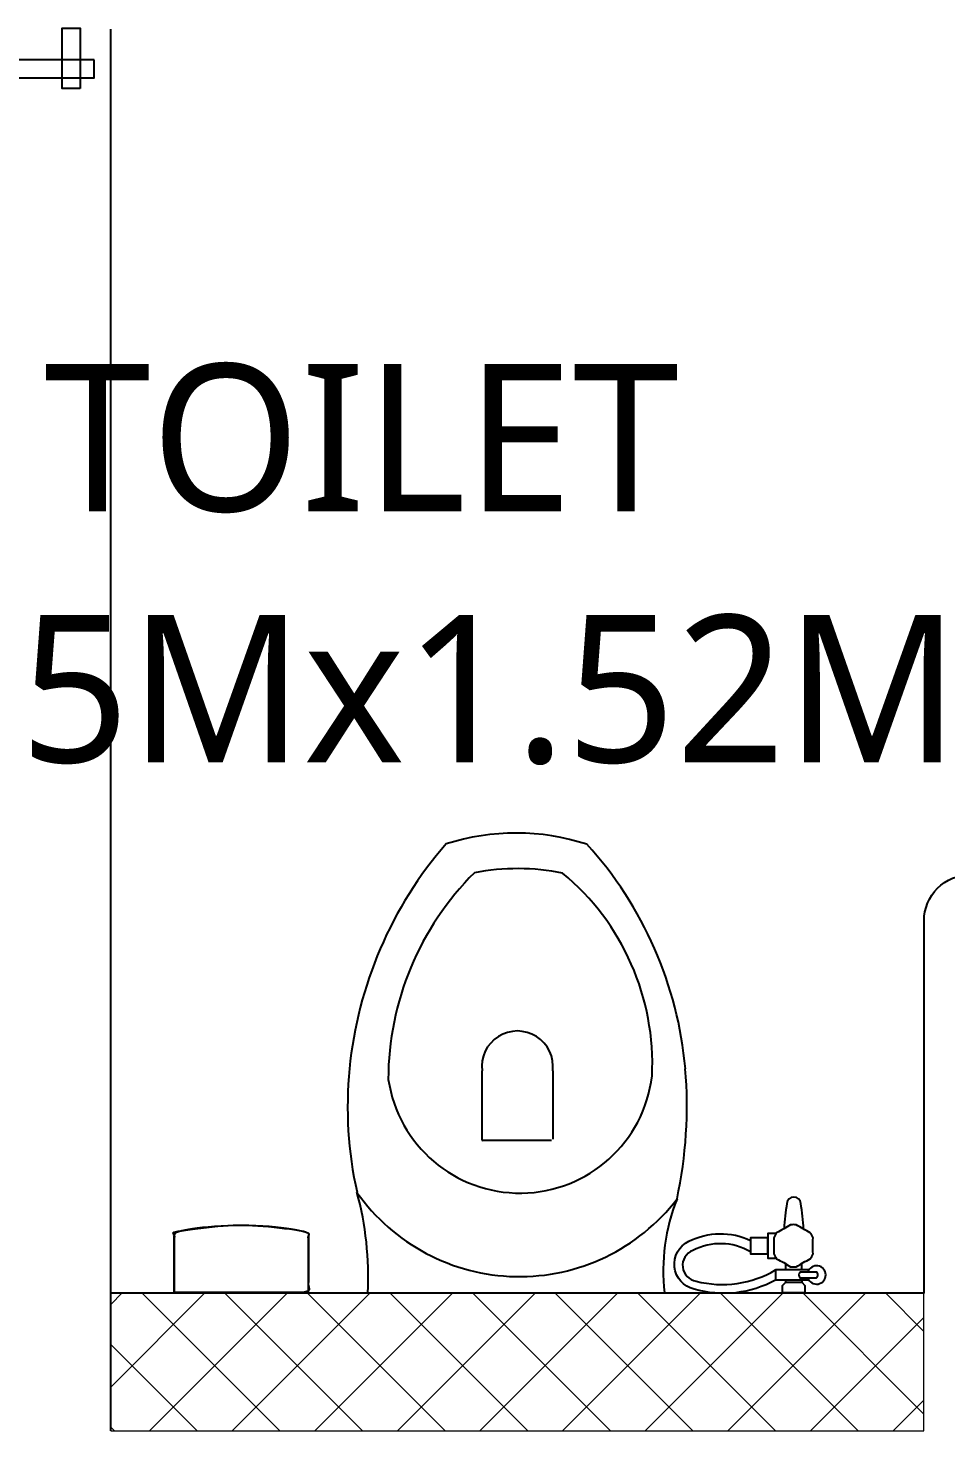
# Model space of a CAD drawing. Header units: millimetres. Extents: x 2061841 to 105821645, y -77612 to 48520811.
# Drawn here: x 105485301 to 105486299, y 48477738 to 48479263 of the extents above; entities that cross this region are included whole.
import ezdxf

# ---------------------------------------------------------------- set-up
doc = ezdxf.new("R2010")
doc.units = ezdxf.units.MM
doc.header["$LTSCALE"] = 10
doc.header["$MEASUREMENT"] = 0
doc.layers.add('@@-PL-LEDGE WALL REQUIRED_SEP-2023', color=203, linetype='Continuous', lineweight=18)
for name, color, linetype in [('A-ANNO-LABL', 140, 'Continuous'), ('A-FLOR-FNSH', 74, 'Continuous'), ('AP-SANR-FIXT', 74, 'Continuous'), ('S-OPENING', 6, 'Continuous'), ('xr_TDT02_Toilet_01_settingout$0$A-ELEV-FINE', 8, 'Continuous')]:
    doc.layers.add(name, color=color, linetype=linetype)
doc.styles.add('Lucida SU', font='l_10646.ttf')

# ---------------------------------------------------------------- blocks, each defined once
blk = doc.blocks.new('xr_TDT02_Toilet_01_settingout$0$wc')
at = {"layer": 'AP-SANR-FIXT', "ltscale": 0.2}
for p, q in [((20461.6, 4689.7), (20497.7, 4689.7)), ((20486.6, 4691.9), (20469.3, 4691.9)), ((20461.7, 4678.8), (20497.7, 4678.8)), ((20469.3, 4678.8), (20469.3, 4671.7)), ((20486.6, 4678.8), (20486.6, 4672.2)), ((20740, 4462.3), (20740, 4536.7)), ((20741.2, 4537.9), (20815.6, 4537.9)), ((20816.8, 4536.7), (20816.8, 4462.3))]:
    blk.add_line(p, q, dxfattribs=at)
for points in [[(20469.3, 4689.7), (20469.3, 4691.9), (20465.8, 4695.5), (20465.8, 4703.5), (20490.1, 4703.5), (20490.1, 4695.5), (20486.6, 4691.9), (20486.6, 4689.7)], [(20497.2, 4639.2), (20506.1, 4639.2), (20506.1, 4665.8), (20497.2, 4665.8)]]:
    blk.add_lwpolyline(points, dxfattribs=at)
for points in [[(20525, 4659.1, 0.260106), (20587.7, 4657.6, 0.770876), (20584, 4691, 0.197727), (20497.7, 4678.8), (20497.7, 4689.7, -0.200316), (20586.3, 4699.5, -0.713234), (20592, 4647.6, -0.235015), (20525, 4646.8)], [(20467.4, 4634.4, 0.031577), (20470.4, 4606.4, 0.908601), (20485.5, 4606.4, 0.031024), (20488.5, 4633.9)]]:
    blk.add_lwpolyline(points, format="xyb", dxfattribs=at)
for points in [[(20471.3, 4681, 0.336902), (20471.3, 4687.4), (20453.3, 4687.4, 0.507062), (20453.3, 4681)], [(20457.1, 4643.7, 0.066607), (20460.1, 4638.4, -0.017063), (20475.3, 4629.7, 0.066607), (20481.4, 4629.7, -0.017063), (20496.6, 4638.4, 0.066607), (20499.7, 4643.7, -0.017063), (20499.7, 4661.3, 0.066607), (20496.6, 4666.6, -0.017063), (20481.4, 4675.3, 0.066607), (20475.3, 4675.3, -0.017063), (20460.1, 4666.6, 0.066607), (20457.1, 4661.3, -0.017063)]]:
    blk.add_lwpolyline(points, format="xyb", close=True, dxfattribs=at)
blk.add_lwpolyline([(20506.1, 4643.9), (20525, 4643.9), (20525, 4661.1), (20506.1, 4661.1)], close=True, dxfattribs=at)
for centre, radius, start, end in [((20411.1, 4679.4), 208.8, 338.0884, 6.7012), ((21291.6, 4686.1), 351.1, 177.1212, 195.1481), ((20453.3, 4684.2), 9.98, 18.8114, 341.3896), ((20776.2, 4470), 216, 35.1758, 142.488), ((21075.2, 4500.6), 481, 167.8985, 184.8456), ((20775.6, 4450.6), 144.6, 8.367, 173.1296), ((20541.5, 4502.1), 421.4, 354.2574, 12.6405), ((20815.6, 4536.7), 1.26, 0, 90), ((20601, 4472.2), 317.7, 314.8694, 359.9106), ((21011.6, 4496.9), 417.4, 185.0763, 222.3), ((20901.7, 4455.1), 270, 177.2824, 230.2951), ((20778.4, 4457.7), 38.7, 173.1877, 6.8123), ((20528.1, 4501.3), 434.7, 318.9211, 354.5507), ((20778.1, 4490.2), 247.7, 258.6146, 280.9392), ((20780, 4451.5), 247.7, 251.889, 287.8168)]:
    blk.add_arc(centre, radius, start, end, dxfattribs=at)
blk.add_rational_spline([(21005.4, 4703.3), (21005.4, 4679), (21005.4, 4654.7), (21005.4, 4646.2), (21005.4, 4637.7), (21078.3, 4622.9), (21151.3, 4637.6), (21151.3, 4646.1), (21151.3, 4654.6), (21151.3, 4678.9), (21151.3, 4703.3)], [1, 1, 1, 1, 1, 0.980198019802, 1, 1, 1, 1, 1], degree=2, knots=[0, 0, 0, 1, 1, 2, 2, 2.398675, 2.398675, 3.398675, 3.398675, 4.398675, 4.398675, 4.398675], dxfattribs=at)
at = {"layer": 'AP-SANR-FIXT'}
blk.add_rational_spline([(21151.3, 4703.3), (21078.4, 4703.3), (21005.4, 4703.3), (21005.4, 4679), (21005.4, 4654.7), (21005.4, 4646.2), (21005.4, 4637.7), (21078.3, 4622.9), (21151.3, 4637.6), (21151.3, 4646.1), (21151.3, 4654.6), (21151.3, 4678.9), (21151.3, 4703.3)], [1, 1, 1, 1, 1, 1, 1, 0.980198019802, 1, 1, 1, 1, 1], degree=2, knots=[0, 0, 0, 1, 1, 2, 2, 3, 3, 3.398675, 3.398675, 4.398675, 4.398675, 5.398675, 5.398675, 5.398675], dxfattribs=at)
blk = doc.blocks.new('xr_TDT02_Toilet_01_settingout$0$i dont know')
at = {"layer": 'AP-SANR-FIXT', "ltscale": 0.2, "elevation": 0}
for points in [[(19568.4, 3434), (19588.3, 3434), (19588.3, 3368.5), (19568.4, 3368.5)], [(20188.3, 3434), (20168.5, 3434), (20168.5, 3368.5), (20188.3, 3368.5)]]:
    blk.add_lwpolyline(points, close=True, dxfattribs=at)
at = {"layer": 'AP-SANR-FIXT', "ltscale": 0.2}
blk.add_lwpolyline([(19553.3, 3403), (20203.3, 3403), (20203.3, 3422.5), (19553.3, 3422.5)], close=True, dxfattribs=at)
blk = doc.blocks.new('TOWER-A TYPICAL FLOOR FRAMING PLAN N')
at = {"layer": '@@-PL-LEDGE WALL REQUIRED_SEP-2023', "ltscale": 50}
h = blk.add_hatch(dxfattribs=at)
h.set_pattern_fill('ANSI37', color=256, scale=20)
h.set_pattern_definition([(45, (102720213.74, 48555487.82), (-44.90128, 44.90128), []), (135, (102720213.74, 48555487.82), (-44.90128, -44.90128), [])])
h.paths.add_polyline_path([(102722390.7, 48575752.5), (102723274.6, 48575752.5), (102723274.6, 48575902.5), (102722390.7, 48575902.5)])
at = {"layer": '@@-PL-LEDGE WALL REQUIRED_SEP-2023', "ltscale": 50, "elevation": 0}
blk.add_lwpolyline([(102722390.7, 48575752.5), (102723274.6, 48575752.5), (102723274.6, 48575902.5), (102722390.7, 48575902.5)], close=True, dxfattribs=at)
at = {"layer": 'A-FLOR-FNSH', "elevation": 0}
blk.add_lwpolyline([(102722390.7, 48575752.5), (102722390.7, 48577276.5)], dxfattribs=at)
blk.add_lwpolyline([(102722390.6, 48575902.5), (102723274.7, 48575902.5), (102723274.7, 48576307.1, -0.414214), (102723324.7, 48576357.1), (102723990.7, 48576357.1)], format="xyb", dxfattribs=at)
at = {"layer": 'xr_TDT02_Toilet_01_settingout$0$A-ELEV-FINE', "linetype": 'Continuous', "rotation": 180}
for name, p in [('xr_TDT02_Toilet_01_settingout$0$i dont know', (102741926.1, 48580646, 0)), ('xr_TDT02_Toilet_01_settingout$0$wc', (102743611.1, 48580606.3, 0))]:
    blk.add_blockref(name, p, dxfattribs=at)
at = {"layer": 'A-ANNO-LABL', "style": 'Lucida SU'}
for s, p in [('TOILET', (102722318.4, 48576752.3, 0)), ('2.45Mx1.52M', (102721997.7, 48576479.4, 207.4))]:
    blk.add_text(s, height=160, dxfattribs=at).set_placement(p)

msp = doc.modelspace()

# ---------------------------------------------------------------- block references
at = {"layer": 'S-OPENING'}
msp.add_blockref('TOWER-A TYPICAL FLOOR FRAMING PLAN N', (2763000.3, -98014.7), dxfattribs=at)

doc.saveas('drawing.dxf')
